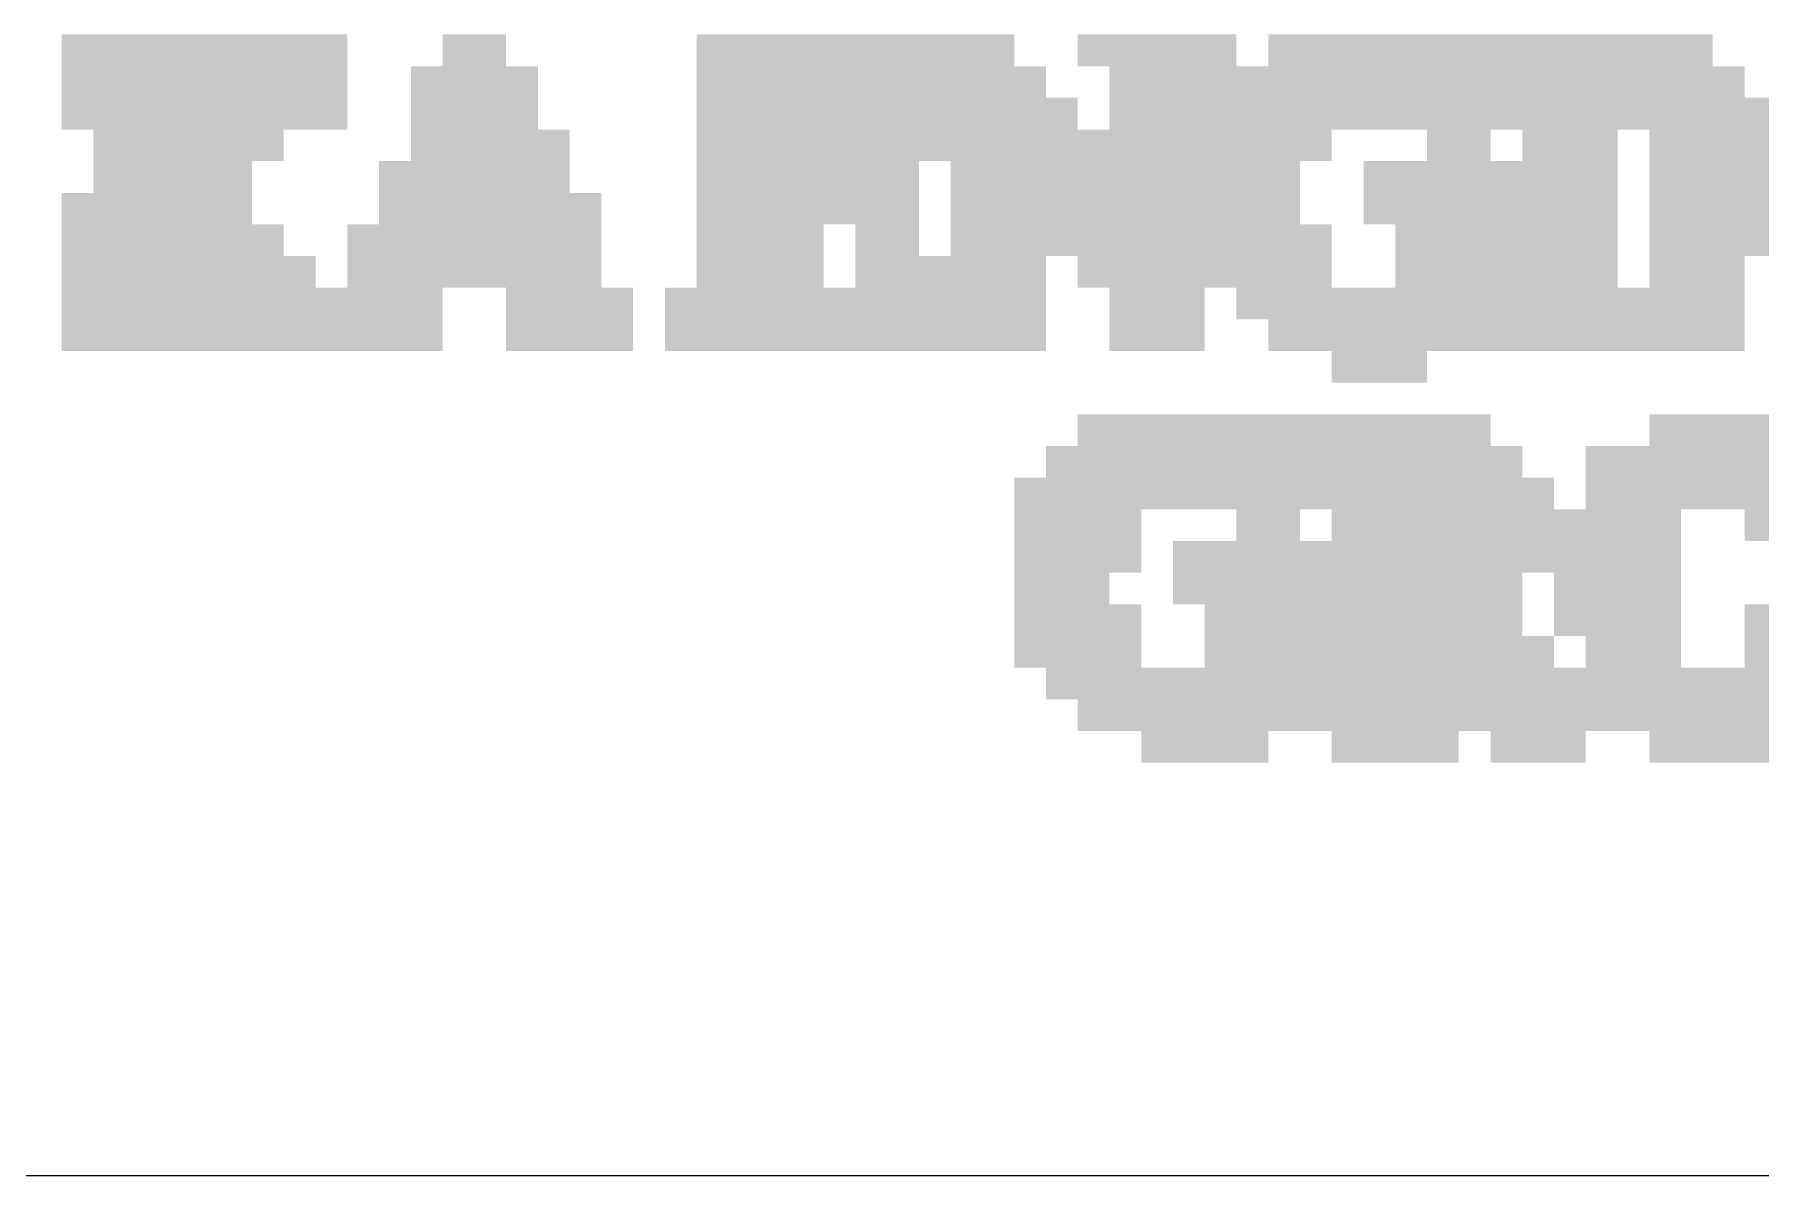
# Paper-space layout '01 Roof Support Layout' of a CAD drawing. Header units: millimetres. Extents: x 5 to 415, y 5 to 287.
# Drawn here: x 365.63 to 379.28, y 112.5 to 121.52 of the extents above; entities that cross this region are included whole.
import ezdxf

# ---------------------------------------------------------------- set-up
doc = ezdxf.new("R2010")
doc.units = ezdxf.units.MM
doc.layers.add('BRANDING', color=7, linetype='Continuous')
doc.layers.add('SHEET_GEOMETRY', color=7, linetype='Continuous')

# ---------------------------------------------------------------- blocks, each defined once
blk = doc.blocks.new('SHEET_01_ROOF')
at = {"layer": 'BRANDING', "color": 254}
for points in [[(365.842, 121.274), (366.093, 121.274), (365.842, 121.525), (366.093, 121.525)], [(366.344, 121.274), (366.847, 121.274), (366.344, 121.525), (366.847, 121.525)], [(367.098, 121.274), (367.852, 121.274), (367.098, 121.525), (367.852, 121.525)], [(368.857, 121.274), (369.359, 121.274), (368.857, 121.525), (369.359, 121.525)], [(370.867, 121.274), (371.118, 121.274), (370.867, 121.525), (371.118, 121.525)], [(371.369, 121.274), (373.128, 121.274), (371.369, 121.525), (373.128, 121.525)], [(374.133, 121.274), (374.385, 121.274), (374.133, 121.525), (374.385, 121.525)], [(374.636, 121.274), (374.887, 121.274), (374.636, 121.525), (374.887, 121.525)], [(376.395, 121.274), (376.897, 121.274), (376.395, 121.525), (376.897, 121.525)], [(377.149, 121.274), (377.4, 121.274), (377.149, 121.525), (377.4, 121.525)], [(377.651, 121.274), (378.154, 121.274), (377.651, 121.525), (378.154, 121.525)], [(378.405, 121.274), (378.656, 121.274), (378.405, 121.525), (378.656, 121.525)], [(366.847, 121.024), (367.098, 121.024), (366.847, 121.274), (367.098, 121.274)], [(367.852, 121.024), (368.103, 121.024), (367.852, 121.274), (368.103, 121.274)], [(373.38, 121.024), (373.631, 121.024), (373.38, 121.274), (373.631, 121.274)], [(374.887, 121.024), (375.39, 121.024), (374.887, 121.274), (375.39, 121.274)], [(376.897, 121.024), (377.4, 121.024), (376.897, 121.274), (377.4, 121.274)], [(367.6, 120.773), (367.852, 120.773), (367.6, 121.024), (367.852, 121.024)], [(368.606, 120.773), (368.857, 120.773), (368.606, 121.024), (368.857, 121.024)], [(369.359, 120.773), (369.611, 120.773), (369.359, 121.024), (369.611, 121.024)], [(371.621, 120.773), (372.123, 120.773), (371.621, 121.024), (372.123, 121.024)], [(372.626, 120.773), (372.877, 120.773), (372.626, 121.024), (372.877, 121.024)], [(374.133, 120.773), (374.385, 120.773), (374.133, 121.024), (374.385, 121.024)], [(374.887, 120.773), (375.138, 120.773), (374.887, 121.024), (375.138, 121.024)], [(375.892, 120.773), (376.144, 120.773), (375.892, 121.024), (376.144, 121.024)], [(376.395, 120.773), (376.646, 120.773), (376.395, 121.024), (376.646, 121.024)], [(367.349, 120.523), (367.6, 120.523), (367.349, 120.773), (367.6, 120.773)], [(371.621, 120.523), (371.872, 120.523), (371.621, 120.773), (371.872, 120.773)], [(372.375, 120.523), (372.626, 120.523), (372.375, 120.773), (372.626, 120.773)], [(374.636, 120.523), (374.887, 120.523), (374.636, 120.773), (374.887, 120.773)], [(375.641, 120.523), (375.892, 120.523), (375.641, 120.773), (375.892, 120.773)], [(376.646, 120.523), (377.149, 120.523), (376.646, 120.773), (377.149, 120.773)], [(377.902, 120.523), (378.154, 120.523), (377.902, 120.773), (378.154, 120.773)], [(367.098, 120.272), (367.349, 120.272), (367.098, 120.523), (367.349, 120.523)], [(369.611, 120.272), (369.862, 120.272), (369.611, 120.523), (369.862, 120.523)], [(372.375, 120.272), (372.626, 120.272), (372.375, 120.523), (372.626, 120.523)], [(374.133, 120.272), (374.385, 120.272), (374.133, 120.523), (374.385, 120.523)], [(376.144, 120.272), (376.395, 120.272), (376.144, 120.523), (376.395, 120.523)], [(377.902, 120.272), (378.154, 120.272), (377.902, 120.523), (378.154, 120.523)], [(367.098, 120.022), (367.349, 120.022), (367.098, 120.272), (367.349, 120.272)], [(372.375, 120.022), (372.626, 120.022), (372.375, 120.272), (372.626, 120.272)], [(373.38, 120.022), (373.631, 120.022), (373.38, 120.272), (373.631, 120.272)], [(377.149, 120.022), (377.4, 120.022), (377.149, 120.272), (377.4, 120.272)], [(377.902, 120.022), (378.154, 120.022), (377.902, 120.272), (378.154, 120.272)], [(378.907, 120.022), (379.159, 120.022), (378.907, 120.272), (379.159, 120.272)], [(367.349, 119.772), (367.6, 119.772), (367.349, 120.022), (367.6, 120.022)], [(369.862, 119.772), (370.113, 119.772), (369.862, 120.022), (370.113, 120.022)], [(370.867, 119.772), (371.118, 119.772), (370.867, 120.022), (371.118, 120.022)], [(372.123, 119.772), (372.626, 119.772), (372.123, 120.022), (372.626, 120.022)], [(373.631, 119.772), (373.882, 119.772), (373.631, 120.022), (373.882, 120.022)], [(374.636, 119.772), (374.887, 119.772), (374.636, 120.022), (374.887, 120.022)], [(377.902, 119.772), (378.154, 119.772), (377.902, 120.022), (378.154, 120.022)], [(379.159, 119.772), (379.41, 119.772), (379.159, 120.022), (379.41, 120.022)], [(366.595, 119.521), (366.847, 119.521), (366.595, 119.772), (366.847, 119.772)], [(367.6, 119.521), (367.852, 119.521), (367.6, 119.772), (367.852, 119.772)], [(368.103, 119.521), (368.354, 119.521), (368.103, 119.772), (368.354, 119.772)], [(369.862, 119.521), (370.113, 119.521), (369.862, 119.772), (370.113, 119.772)], [(370.867, 119.521), (371.118, 119.521), (370.867, 119.772), (371.118, 119.772)], [(372.123, 119.521), (372.375, 119.521), (372.123, 119.772), (372.375, 119.772)], [(372.626, 119.521), (372.877, 119.521), (372.626, 119.772), (372.877, 119.772)], [(373.882, 119.521), (374.133, 119.521), (373.882, 119.772), (374.133, 119.772)], [(374.636, 119.521), (375.138, 119.521), (374.636, 119.772), (375.138, 119.772)], [(375.641, 119.521), (375.892, 119.521), (375.641, 119.772), (375.892, 119.772)], [(377.902, 119.521), (378.154, 119.521), (377.902, 119.772), (378.154, 119.772)], [(365.842, 119.271), (366.093, 119.271), (365.842, 119.521), (366.093, 119.521)], [(368.606, 119.271), (368.857, 119.271), (368.606, 119.521), (368.857, 119.521)], [(370.113, 119.271), (370.364, 119.271), (370.113, 119.521), (370.364, 119.521)], [(373.38, 119.271), (373.631, 119.271), (373.38, 119.521), (373.631, 119.521)], [(374.636, 119.271), (374.887, 119.271), (374.636, 119.521), (374.887, 119.521)], [(378.907, 119.271), (379.159, 119.271), (378.907, 119.521), (379.159, 119.521)], [(365.842, 119.02), (366.093, 119.02), (365.842, 119.271), (366.093, 119.271)], [(368.606, 119.02), (368.857, 119.02), (368.606, 119.271), (368.857, 119.271)], [(369.359, 119.02), (369.611, 119.02), (369.359, 119.271), (369.611, 119.271)], [(370.113, 119.02), (370.364, 119.02), (370.113, 119.271), (370.364, 119.271)], [(372.626, 119.02), (372.877, 119.02), (372.626, 119.271), (372.877, 119.271)], [(373.38, 119.02), (373.631, 119.02), (373.38, 119.271), (373.631, 119.271)], [(374.636, 119.02), (374.887, 119.02), (374.636, 119.271), (374.887, 119.271)], [(375.39, 119.02), (375.641, 119.02), (375.39, 119.271), (375.641, 119.271)], [(378.907, 119.02), (379.159, 119.02), (378.907, 119.271), (379.159, 119.271)], [(374.133, 118.269), (374.385, 118.269), (374.133, 118.519), (374.385, 118.519)], [(374.887, 118.269), (375.138, 118.269), (374.887, 118.519), (375.138, 118.519)], [(375.892, 118.269), (376.897, 118.269), (375.892, 118.519), (376.897, 118.519)], [(378.405, 118.269), (378.656, 118.269), (378.405, 118.519), (378.656, 118.519)], [(379.159, 118.269), (379.41, 118.269), (379.159, 118.519), (379.41, 118.519)], [(373.631, 118.018), (373.882, 118.018), (373.631, 118.269), (373.882, 118.269)], [(375.39, 118.018), (375.892, 118.018), (375.39, 118.269), (375.892, 118.269)], [(377.149, 118.018), (377.4, 118.018), (377.149, 118.269), (377.4, 118.269)], [(374.385, 117.768), (374.636, 117.768), (374.385, 118.018), (374.636, 118.018)], [(374.887, 117.768), (375.138, 117.768), (374.887, 118.018), (375.138, 118.018)], [(377.4, 117.768), (377.651, 117.768), (377.4, 118.018), (377.651, 118.018)], [(378.656, 117.768), (379.159, 117.768), (378.656, 118.018), (379.159, 118.018)], [(373.38, 117.517), (373.631, 117.517), (373.38, 117.768), (373.631, 117.768)], [(374.133, 117.517), (374.385, 117.517), (374.133, 117.768), (374.385, 117.768)], [(375.138, 117.517), (375.39, 117.517), (375.138, 117.768), (375.39, 117.768)], [(376.395, 117.517), (376.646, 117.517), (376.395, 117.768), (376.646, 117.768)], [(377.651, 117.517), (377.902, 117.517), (377.651, 117.768), (377.902, 117.768)], [(377.4, 117.267), (377.902, 117.267), (377.4, 117.517), (377.902, 117.517)], [(378.405, 117.267), (378.656, 117.267), (378.405, 117.517), (378.656, 117.517)], [(375.641, 117.016), (375.892, 117.016), (375.641, 117.267), (375.892, 117.267)], [(377.651, 117.016), (377.902, 117.016), (377.651, 117.267), (377.902, 117.267)], [(377.651, 116.766), (377.902, 116.766), (377.651, 117.016), (377.902, 117.016)], [(374.133, 116.515), (374.385, 116.515), (374.133, 116.766), (374.385, 116.766)], [(376.395, 116.515), (376.897, 116.515), (376.395, 116.766), (376.897, 116.766)], [(378.405, 116.515), (378.656, 116.515), (378.405, 116.766), (378.656, 116.766)], [(379.159, 116.515), (379.41, 116.515), (379.159, 116.766), (379.41, 116.766)], [(373.631, 116.265), (373.882, 116.265), (373.631, 116.515), (373.882, 116.515)], [(374.636, 116.265), (374.887, 116.265), (374.636, 116.515), (374.887, 116.515)], [(375.641, 116.265), (375.892, 116.265), (375.641, 116.515), (375.892, 116.515)], [(377.902, 116.265), (378.154, 116.265), (377.902, 116.515), (378.154, 116.515)], [(378.656, 116.265), (379.159, 116.265), (378.656, 116.515), (379.159, 116.515)], [(373.882, 116.014), (374.133, 116.014), (373.882, 116.265), (374.133, 116.265)], [(375.39, 116.014), (375.892, 116.014), (375.39, 116.265), (375.892, 116.265)], [(378.154, 116.014), (378.405, 116.014), (378.154, 116.265), (378.405, 116.265)], [(374.636, 115.764), (374.887, 115.764), (374.636, 116.014), (374.887, 116.014)], [(378.656, 115.764), (379.41, 115.764), (378.656, 116.014), (379.41, 116.014)]]:
    blk.add_solid(points, dxfattribs=at)
at = {"layer": 'BRANDING', "color": 253}
for points in [[(366.093, 121.274), (366.344, 121.274), (366.093, 121.525), (366.344, 121.525)], [(371.118, 121.274), (371.369, 121.274), (371.118, 121.525), (371.369, 121.525)], [(374.385, 121.274), (374.636, 121.274), (374.385, 121.525), (374.636, 121.525)], [(375.641, 121.274), (376.395, 121.274), (375.641, 121.525), (376.395, 121.525)], [(377.4, 121.274), (377.651, 121.274), (377.4, 121.525), (377.651, 121.525)], [(378.154, 121.274), (378.405, 121.274), (378.154, 121.525), (378.405, 121.525)], [(365.842, 121.024), (366.093, 121.024), (365.842, 121.274), (366.093, 121.274)], [(368.857, 121.024), (369.108, 121.024), (368.857, 121.274), (369.108, 121.274)], [(370.867, 121.024), (371.118, 121.024), (370.867, 121.274), (371.118, 121.274)], [(372.375, 121.024), (372.626, 121.024), (372.375, 121.274), (372.626, 121.274)], [(374.133, 121.024), (374.385, 121.024), (374.133, 121.274), (374.385, 121.274)], [(378.656, 121.024), (378.907, 121.024), (378.656, 121.274), (378.907, 121.274)], [(366.595, 120.773), (367.098, 120.773), (366.595, 121.024), (367.098, 121.024)], [(372.123, 120.773), (372.626, 120.773), (372.123, 121.024), (372.626, 121.024)], [(372.877, 120.773), (373.128, 120.773), (372.877, 121.024), (373.128, 121.024)], [(374.636, 120.773), (374.887, 120.773), (374.636, 121.024), (374.887, 121.024)], [(376.897, 120.773), (377.149, 120.773), (376.897, 121.024), (377.149, 121.024)], [(377.902, 120.773), (378.154, 120.773), (377.902, 121.024), (378.154, 121.024)], [(378.907, 120.773), (379.159, 120.773), (378.907, 121.024), (379.159, 121.024)], [(366.093, 120.523), (366.344, 120.523), (366.093, 120.773), (366.344, 120.773)], [(368.606, 120.523), (368.857, 120.523), (368.606, 120.773), (368.857, 120.773)], [(369.359, 120.523), (369.611, 120.523), (369.359, 120.773), (369.611, 120.773)], [(372.123, 120.523), (372.375, 120.523), (372.123, 120.773), (372.375, 120.773)], [(372.877, 120.523), (373.128, 120.523), (372.877, 120.773), (373.128, 120.773)], [(373.631, 120.523), (373.882, 120.523), (373.631, 120.773), (373.882, 120.773)], [(374.887, 120.523), (375.138, 120.523), (374.887, 120.773), (375.138, 120.773)], [(378.405, 120.523), (378.656, 120.523), (378.405, 120.773), (378.656, 120.773)], [(379.159, 120.523), (379.41, 120.523), (379.159, 120.773), (379.41, 120.773)], [(366.093, 120.272), (366.344, 120.272), (366.093, 120.523), (366.344, 120.523)], [(372.877, 120.272), (373.128, 120.272), (372.877, 120.523), (373.128, 120.523)], [(373.882, 120.272), (374.133, 120.272), (373.882, 120.523), (374.133, 120.523)], [(374.636, 120.272), (375.138, 120.272), (374.636, 120.523), (375.138, 120.523)], [(375.39, 120.272), (375.641, 120.272), (375.39, 120.523), (375.641, 120.523)], [(376.395, 120.272), (377.149, 120.272), (376.395, 120.523), (377.149, 120.523)], [(378.405, 120.272), (378.656, 120.272), (378.405, 120.523), (378.656, 120.523)], [(368.354, 120.022), (368.606, 120.022), (368.354, 120.272), (368.606, 120.272)], [(369.611, 120.022), (369.862, 120.022), (369.611, 120.272), (369.862, 120.272)], [(372.877, 120.022), (373.128, 120.022), (372.877, 120.272), (373.128, 120.272)], [(374.133, 120.022), (374.385, 120.022), (374.133, 120.272), (374.385, 120.272)], [(374.636, 120.022), (374.887, 120.022), (374.636, 120.272), (374.887, 120.272)], [(375.39, 120.022), (375.641, 120.022), (375.39, 120.272), (375.641, 120.272)], [(378.405, 120.022), (378.907, 120.022), (378.405, 120.272), (378.907, 120.272)], [(372.877, 119.772), (373.128, 119.772), (372.877, 120.022), (373.128, 120.022)], [(374.887, 119.772), (375.138, 119.772), (374.887, 120.022), (375.138, 120.022)], [(375.39, 119.772), (375.641, 119.772), (375.39, 120.022), (375.641, 120.022)], [(376.395, 119.772), (376.646, 119.772), (376.395, 120.022), (376.646, 120.022)], [(376.897, 119.772), (377.149, 119.772), (376.897, 120.022), (377.149, 120.022)], [(378.656, 119.772), (378.907, 119.772), (378.656, 120.022), (378.907, 120.022)], [(366.847, 119.521), (367.098, 119.521), (366.847, 119.772), (367.098, 119.772)], [(368.606, 119.521), (368.857, 119.521), (368.606, 119.772), (368.857, 119.772)], [(369.359, 119.521), (369.611, 119.521), (369.359, 119.772), (369.611, 119.772)], [(372.375, 119.521), (372.626, 119.521), (372.375, 119.772), (372.626, 119.772)], [(376.395, 119.521), (376.646, 119.521), (376.395, 119.772), (376.646, 119.772)], [(376.897, 119.521), (377.149, 119.521), (376.897, 119.772), (377.149, 119.772)], [(378.656, 119.521), (378.907, 119.521), (378.656, 119.772), (378.907, 119.772)], [(366.595, 119.271), (366.847, 119.271), (366.595, 119.521), (366.847, 119.521)], [(367.852, 119.271), (368.103, 119.271), (367.852, 119.521), (368.103, 119.521)], [(369.359, 119.271), (369.611, 119.271), (369.359, 119.521), (369.611, 119.521)], [(370.867, 119.271), (371.118, 119.271), (370.867, 119.521), (371.118, 119.521)], [(372.626, 119.271), (372.877, 119.271), (372.626, 119.521), (372.877, 119.521)], [(374.133, 119.271), (374.385, 119.271), (374.133, 119.521), (374.385, 119.521)], [(375.138, 119.271), (375.39, 119.271), (375.138, 119.521), (375.39, 119.521)], [(375.892, 119.271), (376.395, 119.271), (375.892, 119.521), (376.395, 119.521)], [(376.897, 119.271), (377.4, 119.271), (376.897, 119.521), (377.4, 119.521)], [(377.902, 119.271), (378.405, 119.271), (377.902, 119.521), (378.405, 119.521)], [(366.093, 119.02), (366.344, 119.02), (366.093, 119.271), (366.344, 119.271)], [(366.595, 119.02), (366.847, 119.02), (366.595, 119.271), (366.847, 119.271)], [(367.098, 119.02), (367.349, 119.02), (367.098, 119.271), (367.349, 119.271)], [(367.852, 119.02), (368.606, 119.02), (367.852, 119.271), (368.606, 119.271)], [(370.867, 119.02), (371.118, 119.02), (370.867, 119.271), (371.118, 119.271)], [(372.375, 119.02), (372.626, 119.02), (372.375, 119.271), (372.626, 119.271)], [(372.877, 119.02), (373.128, 119.02), (372.877, 119.271), (373.128, 119.271)], [(374.385, 119.02), (374.636, 119.02), (374.385, 119.271), (374.636, 119.271)], [(376.646, 119.02), (376.897, 119.02), (376.646, 119.271), (376.897, 119.271)], [(377.149, 119.02), (377.4, 119.02), (377.149, 119.271), (377.4, 119.271)], [(377.902, 119.02), (378.405, 119.02), (377.902, 119.271), (378.405, 119.271)], [(374.385, 118.269), (374.887, 118.269), (374.385, 118.519), (374.887, 118.519)], [(378.656, 118.269), (379.159, 118.269), (378.656, 118.519), (379.159, 118.519)], [(378.154, 118.018), (378.405, 118.018), (378.154, 118.269), (378.405, 118.269)], [(375.39, 117.768), (375.641, 117.768), (375.39, 118.018), (375.641, 118.018)], [(376.395, 117.768), (376.897, 117.768), (376.395, 118.018), (376.897, 118.018)], [(377.902, 117.768), (378.154, 117.768), (377.902, 118.018), (378.154, 118.018)], [(379.159, 117.768), (379.41, 117.768), (379.159, 118.018), (379.41, 118.018)], [(375.39, 117.517), (375.641, 117.517), (375.39, 117.768), (375.641, 117.768)], [(377.4, 117.517), (377.651, 117.517), (377.4, 117.768), (377.651, 117.768)], [(378.405, 117.517), (378.656, 117.517), (378.405, 117.768), (378.656, 117.768)], [(373.38, 117.267), (373.631, 117.267), (373.38, 117.517), (373.631, 117.517)], [(374.887, 117.267), (375.641, 117.267), (374.887, 117.517), (375.641, 117.517)], [(376.395, 117.267), (376.897, 117.267), (376.395, 117.517), (376.897, 117.517)], [(373.38, 117.016), (373.631, 117.016), (373.38, 117.267), (373.631, 117.267)], [(373.882, 117.016), (374.133, 117.016), (373.882, 117.267), (374.133, 117.267)], [(377.149, 117.016), (377.4, 117.016), (377.149, 117.267), (377.4, 117.267)], [(373.38, 116.766), (373.631, 116.766), (373.38, 117.016), (373.631, 117.016)], [(373.882, 116.766), (374.133, 116.766), (373.882, 117.016), (374.133, 117.016)], [(374.887, 116.766), (375.138, 116.766), (374.887, 117.016), (375.138, 117.016)], [(375.39, 116.766), (375.641, 116.766), (375.39, 117.016), (375.641, 117.016)], [(376.395, 116.766), (376.646, 116.766), (376.395, 117.016), (376.646, 117.016)], [(374.887, 116.515), (375.138, 116.515), (374.887, 116.766), (375.138, 116.766)], [(375.39, 116.515), (375.641, 116.515), (375.39, 116.766), (375.641, 116.766)], [(374.385, 116.265), (374.636, 116.265), (374.385, 116.515), (374.636, 116.515)], [(375.39, 116.265), (375.641, 116.265), (375.39, 116.515), (375.641, 116.515)], [(376.395, 116.265), (376.646, 116.265), (376.395, 116.515), (376.646, 116.515)], [(376.897, 116.265), (377.149, 116.265), (376.897, 116.515), (377.149, 116.515)], [(377.4, 116.265), (377.651, 116.265), (377.4, 116.515), (377.651, 116.515)], [(377.651, 116.014), (377.902, 116.014), (377.651, 116.265), (377.902, 116.265)]]:
    blk.add_solid(points, dxfattribs=at)
at = {"layer": 'BRANDING', "color": 255}
for points in [[(366.847, 121.274), (367.098, 121.274), (366.847, 121.525), (367.098, 121.525)], [(367.852, 121.274), (368.103, 121.274), (367.852, 121.525), (368.103, 121.525)], [(373.128, 121.274), (373.38, 121.274), (373.128, 121.525), (373.38, 121.525)], [(373.882, 121.274), (374.133, 121.274), (373.882, 121.525), (374.133, 121.525)], [(374.887, 121.274), (375.138, 121.274), (374.887, 121.525), (375.138, 121.525)], [(375.39, 121.274), (375.641, 121.274), (375.39, 121.525), (375.641, 121.525)], [(376.897, 121.274), (377.149, 121.274), (376.897, 121.525), (377.149, 121.525)], [(378.656, 121.274), (378.907, 121.274), (378.656, 121.525), (378.907, 121.525)], [(368.606, 121.024), (368.857, 121.024), (368.606, 121.274), (368.857, 121.274)], [(369.359, 121.024), (369.611, 121.024), (369.359, 121.274), (369.611, 121.274)], [(378.907, 121.024), (379.159, 121.024), (378.907, 121.274), (379.159, 121.274)], [(365.842, 120.773), (366.093, 120.773), (365.842, 121.024), (366.093, 121.024)], [(367.852, 120.773), (368.103, 120.773), (367.852, 121.024), (368.103, 121.024)], [(370.867, 120.773), (371.118, 120.773), (370.867, 121.024), (371.118, 121.024)], [(373.631, 120.773), (373.882, 120.773), (373.631, 121.024), (373.882, 121.024)], [(376.144, 120.773), (376.395, 120.773), (376.144, 121.024), (376.395, 121.024)], [(377.149, 120.773), (377.4, 120.773), (377.149, 121.024), (377.4, 121.024)], [(378.154, 120.773), (378.405, 120.773), (378.154, 121.024), (378.405, 121.024)], [(379.159, 120.773), (379.41, 120.773), (379.159, 121.024), (379.41, 121.024)], [(369.611, 120.523), (369.862, 120.523), (369.611, 120.773), (369.862, 120.773)], [(370.867, 120.523), (371.118, 120.523), (370.867, 120.773), (371.118, 120.773)], [(371.872, 120.523), (372.123, 120.523), (371.872, 120.773), (372.123, 120.773)], [(372.626, 120.523), (372.877, 120.523), (372.626, 120.773), (372.877, 120.773)], [(373.882, 120.523), (374.385, 120.523), (373.882, 120.773), (374.385, 120.773)], [(368.354, 120.272), (368.606, 120.272), (368.354, 120.523), (368.606, 120.523)], [(370.867, 120.272), (371.118, 120.272), (370.867, 120.523), (371.118, 120.523)], [(377.149, 120.272), (377.4, 120.272), (377.149, 120.523), (377.4, 120.523)], [(365.842, 120.022), (366.093, 120.022), (365.842, 120.272), (366.093, 120.272)], [(369.862, 120.022), (370.113, 120.022), (369.862, 120.272), (370.113, 120.272)], [(370.867, 120.022), (371.118, 120.022), (370.867, 120.272), (371.118, 120.272)], [(376.144, 120.022), (376.395, 120.022), (376.144, 120.272), (376.395, 120.272)], [(365.842, 119.772), (366.093, 119.772), (365.842, 120.022), (366.093, 120.022)], [(368.103, 119.772), (368.354, 119.772), (368.103, 120.022), (368.354, 120.022)], [(371.621, 119.772), (371.872, 119.772), (371.621, 120.022), (371.872, 120.022)], [(373.38, 119.772), (373.631, 119.772), (373.38, 120.022), (373.631, 120.022)], [(375.641, 119.772), (375.892, 119.772), (375.641, 120.022), (375.892, 120.022)], [(377.149, 119.772), (377.4, 119.772), (377.149, 120.022), (377.4, 120.022)], [(378.907, 119.772), (379.159, 119.772), (378.907, 120.022), (379.159, 120.022)], [(365.842, 119.521), (366.093, 119.521), (365.842, 119.772), (366.093, 119.772)], [(368.857, 119.521), (369.359, 119.521), (368.857, 119.772), (369.359, 119.772)], [(371.621, 119.521), (371.872, 119.521), (371.621, 119.772), (371.872, 119.772)], [(373.38, 119.521), (373.631, 119.521), (373.38, 119.772), (373.631, 119.772)], [(377.149, 119.521), (377.4, 119.521), (377.149, 119.772), (377.4, 119.772)], [(378.907, 119.521), (379.159, 119.521), (378.907, 119.772), (379.159, 119.772)], [(366.847, 119.271), (367.098, 119.271), (366.847, 119.521), (367.098, 119.521)], [(370.616, 119.271), (370.867, 119.271), (370.616, 119.521), (370.867, 119.521)], [(366.847, 119.02), (367.098, 119.02), (366.847, 119.271), (367.098, 119.271)], [(370.616, 119.02), (370.867, 119.02), (370.616, 119.271), (370.867, 119.271)], [(374.133, 119.02), (374.385, 119.02), (374.133, 119.271), (374.385, 119.271)], [(376.897, 119.02), (377.149, 119.02), (376.897, 119.271), (377.149, 119.271)], [(375.892, 118.77), (376.646, 118.77), (375.892, 119.02), (376.646, 119.02)], [(373.882, 118.269), (374.133, 118.269), (373.882, 118.519), (374.133, 118.519)], [(375.138, 118.269), (375.892, 118.269), (375.138, 118.519), (375.892, 118.519)], [(376.897, 118.269), (377.149, 118.269), (376.897, 118.519), (377.149, 118.519)], [(377.902, 118.018), (378.154, 118.018), (377.902, 118.269), (378.154, 118.269)], [(373.38, 117.768), (373.631, 117.768), (373.38, 118.018), (373.631, 118.018)], [(374.636, 117.768), (374.887, 117.768), (374.636, 118.018), (374.887, 118.018)], [(375.641, 117.768), (375.892, 117.768), (375.641, 118.018), (375.892, 118.018)], [(376.646, 117.517), (376.897, 117.517), (376.646, 117.768), (376.897, 117.768)], [(379.159, 117.517), (379.41, 117.517), (379.159, 117.768), (379.41, 117.768)], [(374.133, 117.267), (374.385, 117.267), (374.133, 117.517), (374.385, 117.517)], [(374.636, 117.267), (374.887, 117.267), (374.636, 117.517), (374.887, 117.517)], [(375.641, 117.267), (375.892, 117.267), (375.641, 117.517), (375.892, 117.517)], [(374.636, 117.016), (374.887, 117.016), (374.636, 117.267), (374.887, 117.267)], [(378.405, 117.016), (378.656, 117.016), (378.405, 117.267), (378.656, 117.267)], [(374.133, 116.766), (374.385, 116.766), (374.133, 117.016), (374.385, 117.016)], [(375.641, 116.766), (375.892, 116.766), (375.641, 117.016), (375.892, 117.016)], [(377.149, 116.766), (377.4, 116.766), (377.149, 117.016), (377.4, 117.016)], [(378.405, 116.766), (378.656, 116.766), (378.405, 117.016), (378.656, 117.016)], [(379.159, 116.766), (379.41, 116.766), (379.159, 117.016), (379.41, 117.016)], [(373.38, 116.515), (373.631, 116.515), (373.38, 116.766), (373.631, 116.766)], [(375.641, 116.515), (375.892, 116.515), (375.641, 116.766), (375.892, 116.766)], [(377.4, 116.515), (377.651, 116.515), (377.4, 116.766), (377.651, 116.766)], [(376.646, 116.265), (376.897, 116.265), (376.646, 116.515), (376.897, 116.515)], [(377.651, 116.265), (377.902, 116.265), (377.651, 116.515), (377.902, 116.515)], [(376.646, 116.014), (377.149, 116.014), (376.646, 116.265), (377.149, 116.265)], [(377.902, 116.014), (378.154, 116.014), (377.902, 116.265), (378.154, 116.265)], [(374.385, 115.764), (374.636, 115.764), (374.385, 116.014), (374.636, 116.014)], [(374.887, 115.764), (375.39, 115.764), (374.887, 116.014), (375.39, 116.014)], [(375.892, 115.764), (376.897, 115.764), (375.892, 116.014), (376.897, 116.014)], [(377.149, 115.764), (377.902, 115.764), (377.149, 116.014), (377.902, 116.014)], [(378.405, 115.764), (378.656, 115.764), (378.405, 116.014), (378.656, 116.014)]]:
    blk.add_solid(points, dxfattribs=at)
at = {"layer": 'BRANDING', "color": 251}
for points in [[(366.093, 121.024), (366.595, 121.024), (366.093, 121.274), (366.595, 121.274)], [(367.349, 121.024), (367.852, 121.024), (367.349, 121.274), (367.852, 121.274)], [(371.118, 121.024), (372.375, 121.024), (371.118, 121.274), (372.375, 121.274)], [(372.877, 121.024), (373.128, 121.024), (372.877, 121.274), (373.128, 121.274)], [(374.385, 121.024), (374.636, 121.024), (374.385, 121.274), (374.636, 121.274)], [(375.641, 121.024), (376.646, 121.024), (375.641, 121.274), (376.646, 121.274)], [(377.4, 121.024), (377.902, 121.024), (377.4, 121.274), (377.902, 121.274)], [(366.344, 120.773), (366.595, 120.773), (366.344, 121.024), (366.595, 121.024)], [(367.098, 120.773), (367.349, 120.773), (367.098, 121.024), (367.349, 121.024)], [(369.108, 120.773), (369.359, 120.773), (369.108, 121.024), (369.359, 121.024)], [(373.128, 120.773), (373.38, 120.773), (373.128, 121.024), (373.38, 121.024)], [(375.39, 120.773), (375.641, 120.773), (375.39, 121.024), (375.641, 121.024)], [(376.646, 120.773), (376.897, 120.773), (376.646, 121.024), (376.897, 121.024)], [(377.651, 120.773), (377.902, 120.773), (377.651, 121.024), (377.902, 121.024)], [(378.656, 120.773), (378.907, 120.773), (378.656, 121.024), (378.907, 121.024)], [(366.344, 120.523), (366.595, 120.523), (366.344, 120.773), (366.595, 120.773)], [(368.857, 120.523), (369.359, 120.523), (368.857, 120.773), (369.359, 120.773)], [(373.128, 120.523), (373.631, 120.523), (373.128, 120.773), (373.631, 120.773)], [(377.651, 120.523), (377.902, 120.523), (377.651, 120.773), (377.902, 120.773)], [(378.656, 120.523), (379.159, 120.523), (378.656, 120.773), (379.159, 120.773)], [(366.344, 120.272), (366.847, 120.272), (366.344, 120.523), (366.847, 120.523)], [(371.369, 120.272), (371.621, 120.272), (371.369, 120.523), (371.621, 120.523)], [(373.631, 120.272), (373.882, 120.272), (373.631, 120.523), (373.882, 120.523)], [(375.138, 120.272), (375.39, 120.272), (375.138, 120.523), (375.39, 120.523)], [(377.651, 120.272), (377.902, 120.272), (377.651, 120.523), (377.902, 120.523)], [(379.159, 120.272), (379.41, 120.272), (379.159, 120.523), (379.41, 120.523)], [(366.344, 120.022), (366.847, 120.022), (366.344, 120.272), (366.847, 120.272)], [(368.606, 120.022), (368.857, 120.022), (368.606, 120.272), (368.857, 120.272)], [(369.359, 120.022), (369.611, 120.022), (369.359, 120.272), (369.611, 120.272)], [(375.138, 120.022), (375.39, 120.022), (375.138, 120.272), (375.39, 120.272)], [(376.646, 120.022), (376.897, 120.022), (376.646, 120.272), (376.897, 120.272)], [(377.651, 120.022), (377.902, 120.022), (377.651, 120.272), (377.902, 120.272)], [(366.344, 119.772), (366.595, 119.772), (366.344, 120.022), (366.595, 120.022)], [(366.847, 119.772), (367.098, 119.772), (366.847, 120.022), (367.098, 120.022)], [(368.606, 119.772), (368.857, 119.772), (368.606, 120.022), (368.857, 120.022)], [(369.359, 119.772), (369.611, 119.772), (369.359, 120.022), (369.611, 120.022)], [(376.646, 119.772), (376.897, 119.772), (376.646, 120.022), (376.897, 120.022)], [(377.651, 119.772), (377.902, 119.772), (377.651, 120.022), (377.902, 120.022)], [(366.344, 119.521), (366.595, 119.521), (366.344, 119.772), (366.595, 119.772)], [(367.098, 119.521), (367.349, 119.521), (367.098, 119.772), (367.349, 119.772)], [(368.354, 119.521), (368.606, 119.521), (368.354, 119.772), (368.606, 119.772)], [(374.133, 119.521), (374.636, 119.521), (374.133, 119.772), (374.636, 119.772)], [(375.138, 119.521), (375.39, 119.521), (375.138, 119.772), (375.39, 119.772)], [(376.646, 119.521), (376.897, 119.521), (376.646, 119.772), (376.897, 119.772)], [(377.651, 119.521), (377.902, 119.521), (377.651, 119.772), (377.902, 119.772)], [(366.093, 119.271), (366.595, 119.271), (366.093, 119.521), (366.595, 119.521)], [(367.349, 119.271), (367.6, 119.271), (367.349, 119.521), (367.6, 119.521)], [(368.354, 119.271), (368.606, 119.271), (368.354, 119.521), (368.606, 119.521)], [(369.611, 119.271), (369.862, 119.271), (369.611, 119.521), (369.862, 119.521)], [(371.118, 119.271), (371.621, 119.271), (371.118, 119.521), (371.621, 119.521)], [(372.123, 119.271), (372.626, 119.271), (372.123, 119.521), (372.626, 119.521)], [(372.877, 119.271), (373.128, 119.271), (372.877, 119.521), (373.128, 119.521)], [(374.385, 119.271), (374.636, 119.271), (374.385, 119.521), (374.636, 119.521)], [(375.39, 119.271), (375.641, 119.271), (375.39, 119.521), (375.641, 119.521)], [(376.395, 119.271), (376.897, 119.271), (376.395, 119.521), (376.897, 119.521)], [(377.4, 119.271), (377.902, 119.271), (377.4, 119.521), (377.902, 119.521)], [(378.405, 119.271), (378.656, 119.271), (378.405, 119.521), (378.656, 119.521)], [(374.133, 118.018), (375.138, 118.018), (374.133, 118.269), (375.138, 118.269)], [(375.892, 118.018), (376.897, 118.018), (375.892, 118.269), (376.897, 118.269)], [(378.405, 118.018), (379.41, 118.018), (378.405, 118.269), (379.41, 118.269)], [(373.882, 117.768), (374.133, 117.768), (373.882, 118.018), (374.133, 118.018)], [(376.144, 117.768), (376.395, 117.768), (376.144, 118.018), (376.395, 118.018)], [(376.897, 117.768), (377.149, 117.768), (376.897, 118.018), (377.149, 118.018)], [(378.154, 117.768), (378.656, 117.768), (378.154, 118.018), (378.656, 118.018)], [(373.631, 117.517), (374.133, 117.517), (373.631, 117.768), (374.133, 117.768)], [(376.144, 117.517), (376.395, 117.517), (376.144, 117.768), (376.395, 117.768)], [(377.149, 117.517), (377.4, 117.517), (377.149, 117.768), (377.4, 117.768)], [(377.902, 117.517), (378.405, 117.517), (377.902, 117.768), (378.405, 117.768)], [(373.631, 117.267), (373.882, 117.267), (373.631, 117.517), (373.882, 117.517)], [(376.144, 117.267), (376.395, 117.267), (376.144, 117.517), (376.395, 117.517)], [(376.897, 117.267), (377.4, 117.267), (376.897, 117.517), (377.4, 117.517)], [(377.902, 117.267), (378.405, 117.267), (377.902, 117.517), (378.405, 117.517)], [(373.631, 117.016), (373.882, 117.016), (373.631, 117.267), (373.882, 117.267)], [(375.138, 117.016), (375.39, 117.016), (375.138, 117.267), (375.39, 117.267)], [(376.144, 117.016), (377.149, 117.016), (376.144, 117.267), (377.149, 117.267)], [(377.902, 117.016), (378.154, 117.016), (377.902, 117.267), (378.154, 117.267)], [(373.631, 116.766), (373.882, 116.766), (373.631, 117.016), (373.882, 117.016)], [(377.902, 116.766), (378.154, 116.766), (377.902, 117.016), (378.154, 117.016)], [(373.631, 116.515), (373.882, 116.515), (373.631, 116.766), (373.882, 116.766)], [(376.897, 116.515), (377.149, 116.515), (376.897, 116.766), (377.149, 116.766)], [(373.882, 116.265), (374.133, 116.265), (373.882, 116.515), (374.133, 116.515)], [(375.138, 116.265), (375.39, 116.265), (375.138, 116.515), (375.39, 116.515)], [(376.144, 116.265), (376.395, 116.265), (376.144, 116.515), (376.395, 116.515)], [(377.149, 116.265), (377.4, 116.265), (377.149, 116.515), (377.4, 116.515)], [(378.154, 116.265), (378.405, 116.265), (378.154, 116.515), (378.405, 116.515)], [(374.385, 116.014), (374.636, 116.014), (374.385, 116.265), (374.636, 116.265)], [(374.887, 116.014), (375.138, 116.014), (374.887, 116.265), (375.138, 116.265)], [(376.144, 116.014), (376.395, 116.014), (376.144, 116.265), (376.395, 116.265)], [(377.4, 116.014), (377.651, 116.014), (377.4, 116.265), (377.651, 116.265)], [(378.656, 116.014), (379.41, 116.014), (378.656, 116.265), (379.41, 116.265)]]:
    blk.add_solid(points, dxfattribs=at)
at = {"layer": 'BRANDING', "color": 8}
for points in [[(366.595, 121.024), (366.847, 121.024), (366.595, 121.274), (366.847, 121.274)], [(367.098, 121.024), (367.349, 121.024), (367.098, 121.274), (367.349, 121.274)], [(369.108, 121.024), (369.359, 121.024), (369.108, 121.274), (369.359, 121.274)], [(372.626, 121.024), (372.877, 121.024), (372.626, 121.274), (372.877, 121.274)], [(373.128, 121.024), (373.38, 121.024), (373.128, 121.274), (373.38, 121.274)], [(374.636, 121.024), (374.887, 121.024), (374.636, 121.274), (374.887, 121.274)], [(375.39, 121.024), (375.641, 121.024), (375.39, 121.274), (375.641, 121.274)], [(376.646, 121.024), (376.897, 121.024), (376.646, 121.274), (376.897, 121.274)], [(377.902, 121.024), (378.656, 121.024), (377.902, 121.274), (378.656, 121.274)], [(366.093, 120.773), (366.344, 120.773), (366.093, 121.024), (366.344, 121.024)], [(367.349, 120.773), (367.6, 120.773), (367.349, 121.024), (367.6, 121.024)], [(368.857, 120.773), (369.108, 120.773), (368.857, 121.024), (369.108, 121.024)], [(371.118, 120.773), (371.621, 120.773), (371.118, 121.024), (371.621, 121.024)], [(373.38, 120.773), (373.631, 120.773), (373.38, 121.024), (373.631, 121.024)], [(374.385, 120.773), (374.636, 120.773), (374.385, 121.024), (374.636, 121.024)], [(375.138, 120.773), (375.39, 120.773), (375.138, 121.024), (375.39, 121.024)], [(375.641, 120.773), (375.892, 120.773), (375.641, 121.024), (375.892, 121.024)], [(377.4, 120.773), (377.651, 120.773), (377.4, 121.024), (377.651, 121.024)], [(378.405, 120.773), (378.656, 120.773), (378.405, 121.024), (378.656, 121.024)], [(366.595, 120.523), (367.349, 120.523), (366.595, 120.773), (367.349, 120.773)], [(371.118, 120.523), (371.621, 120.523), (371.118, 120.773), (371.621, 120.773)], [(374.385, 120.523), (374.636, 120.523), (374.385, 120.773), (374.636, 120.773)], [(375.138, 120.523), (375.641, 120.523), (375.138, 120.773), (375.641, 120.773)], [(377.4, 120.523), (377.651, 120.523), (377.4, 120.773), (377.651, 120.773)], [(366.847, 120.272), (367.098, 120.272), (366.847, 120.523), (367.098, 120.523)], [(368.606, 120.272), (369.611, 120.272), (368.606, 120.523), (369.611, 120.523)], [(371.118, 120.272), (371.369, 120.272), (371.118, 120.523), (371.369, 120.523)], [(371.621, 120.272), (372.375, 120.272), (371.621, 120.523), (372.375, 120.523)], [(373.128, 120.272), (373.631, 120.272), (373.128, 120.523), (373.631, 120.523)], [(374.385, 120.272), (374.636, 120.272), (374.385, 120.523), (374.636, 120.523)], [(377.4, 120.272), (377.651, 120.272), (377.4, 120.523), (377.651, 120.523)], [(378.656, 120.272), (379.159, 120.272), (378.656, 120.523), (379.159, 120.523)], [(366.093, 120.022), (366.344, 120.022), (366.093, 120.272), (366.344, 120.272)], [(366.847, 120.022), (367.098, 120.022), (366.847, 120.272), (367.098, 120.272)], [(368.857, 120.022), (369.359, 120.022), (368.857, 120.272), (369.359, 120.272)], [(371.118, 120.022), (372.375, 120.022), (371.118, 120.272), (372.375, 120.272)], [(373.128, 120.022), (373.38, 120.022), (373.128, 120.272), (373.38, 120.272)], [(373.631, 120.022), (374.133, 120.022), (373.631, 120.272), (374.133, 120.272)], [(374.385, 120.022), (374.636, 120.022), (374.385, 120.272), (374.636, 120.272)], [(374.887, 120.022), (375.138, 120.022), (374.887, 120.272), (375.138, 120.272)], [(376.395, 120.022), (376.646, 120.022), (376.395, 120.272), (376.646, 120.272)], [(376.897, 120.022), (377.149, 120.022), (376.897, 120.272), (377.149, 120.272)], [(377.4, 120.022), (377.651, 120.022), (377.4, 120.272), (377.651, 120.272)], [(379.159, 120.022), (379.661, 120.022), (379.159, 120.272), (379.661, 120.272)], [(366.093, 119.772), (366.344, 119.772), (366.093, 120.022), (366.344, 120.022)], [(366.595, 119.772), (366.847, 119.772), (366.595, 120.022), (366.847, 120.022)], [(367.098, 119.772), (367.349, 119.772), (367.098, 120.022), (367.349, 120.022)], [(368.354, 119.772), (368.606, 119.772), (368.354, 120.022), (368.606, 120.022)], [(368.857, 119.772), (369.359, 119.772), (368.857, 120.022), (369.359, 120.022)], [(369.611, 119.772), (369.862, 119.772), (369.611, 120.022), (369.862, 120.022)], [(371.118, 119.772), (371.621, 119.772), (371.118, 120.022), (371.621, 120.022)], [(373.128, 119.772), (373.38, 119.772), (373.128, 120.022), (373.38, 120.022)], [(373.882, 119.772), (374.636, 119.772), (373.882, 120.022), (374.636, 120.022)], [(375.138, 119.772), (375.39, 119.772), (375.138, 120.022), (375.39, 120.022)], [(377.4, 119.772), (377.651, 119.772), (377.4, 120.022), (377.651, 120.022)], [(378.405, 119.772), (378.656, 119.772), (378.405, 120.022), (378.656, 120.022)], [(366.093, 119.521), (366.344, 119.521), (366.093, 119.772), (366.344, 119.772)], [(367.349, 119.521), (367.6, 119.521), (367.349, 119.772), (367.6, 119.772)], [(369.611, 119.521), (369.862, 119.521), (369.611, 119.772), (369.862, 119.772)], [(371.118, 119.521), (371.621, 119.521), (371.118, 119.772), (371.621, 119.772)], [(372.877, 119.521), (373.38, 119.521), (372.877, 119.772), (373.38, 119.772)], [(375.39, 119.521), (375.641, 119.521), (375.39, 119.772), (375.641, 119.772)], [(377.4, 119.521), (377.651, 119.521), (377.4, 119.772), (377.651, 119.772)], [(378.405, 119.521), (378.656, 119.521), (378.405, 119.772), (378.656, 119.772)], [(367.098, 119.271), (367.349, 119.271), (367.098, 119.521), (367.349, 119.521)], [(367.6, 119.271), (367.852, 119.271), (367.6, 119.521), (367.852, 119.521)], [(368.103, 119.271), (368.354, 119.271), (368.103, 119.521), (368.354, 119.521)], [(369.862, 119.271), (370.113, 119.271), (369.862, 119.521), (370.113, 119.521)], [(371.621, 119.271), (372.123, 119.271), (371.621, 119.521), (372.123, 119.521)], [(373.128, 119.271), (373.38, 119.271), (373.128, 119.521), (373.38, 119.521)], [(375.641, 119.271), (375.892, 119.271), (375.641, 119.521), (375.892, 119.521)], [(378.656, 119.271), (378.907, 119.271), (378.656, 119.521), (378.907, 119.521)], [(366.344, 119.02), (366.595, 119.02), (366.344, 119.271), (366.595, 119.271)], [(367.349, 119.02), (367.852, 119.02), (367.349, 119.271), (367.852, 119.271)], [(369.611, 119.02), (370.113, 119.02), (369.611, 119.271), (370.113, 119.271)], [(371.118, 119.02), (372.375, 119.02), (371.118, 119.271), (372.375, 119.271)], [(373.128, 119.02), (373.38, 119.02), (373.128, 119.271), (373.38, 119.271)], [(375.641, 119.02), (376.646, 119.02), (375.641, 119.271), (376.646, 119.271)], [(377.4, 119.02), (377.902, 119.02), (377.4, 119.271), (377.902, 119.271)], [(378.405, 119.02), (378.907, 119.02), (378.405, 119.271), (378.907, 119.271)], [(373.882, 118.018), (374.133, 118.018), (373.882, 118.269), (374.133, 118.269)], [(375.138, 118.018), (375.39, 118.018), (375.138, 118.269), (375.39, 118.269)], [(376.897, 118.018), (377.149, 118.018), (376.897, 118.269), (377.149, 118.269)], [(373.631, 117.768), (373.882, 117.768), (373.631, 118.018), (373.882, 118.018)], [(374.133, 117.768), (374.385, 117.768), (374.133, 118.018), (374.385, 118.018)], [(375.138, 117.768), (375.39, 117.768), (375.138, 118.018), (375.39, 118.018)], [(375.892, 117.768), (376.144, 117.768), (375.892, 118.018), (376.144, 118.018)], [(377.149, 117.768), (377.4, 117.768), (377.149, 118.018), (377.4, 118.018)], [(375.892, 117.517), (376.144, 117.517), (375.892, 117.768), (376.144, 117.768)], [(376.897, 117.517), (377.149, 117.517), (376.897, 117.768), (377.149, 117.768)], [(373.882, 117.267), (374.133, 117.267), (373.882, 117.517), (374.133, 117.517)], [(375.892, 117.267), (376.144, 117.267), (375.892, 117.517), (376.144, 117.517)], [(374.887, 117.016), (375.138, 117.016), (374.887, 117.267), (375.138, 117.267)], [(375.39, 117.016), (375.641, 117.016), (375.39, 117.267), (375.641, 117.267)], [(375.892, 117.016), (376.144, 117.016), (375.892, 117.267), (376.144, 117.267)], [(378.154, 117.016), (378.405, 117.016), (378.154, 117.267), (378.405, 117.267)], [(375.138, 116.766), (375.39, 116.766), (375.138, 117.016), (375.39, 117.016)], [(375.892, 116.766), (376.395, 116.766), (375.892, 117.016), (376.395, 117.016)], [(376.646, 116.766), (377.149, 116.766), (376.646, 117.016), (377.149, 117.016)], [(378.154, 116.766), (378.405, 116.766), (378.154, 117.016), (378.405, 117.016)], [(373.882, 116.515), (374.133, 116.515), (373.882, 116.766), (374.133, 116.766)], [(375.138, 116.515), (375.39, 116.515), (375.138, 116.766), (375.39, 116.766)], [(375.892, 116.515), (376.395, 116.515), (375.892, 116.766), (376.395, 116.766)], [(377.149, 116.515), (377.4, 116.515), (377.149, 116.766), (377.4, 116.766)], [(377.902, 116.515), (378.405, 116.515), (377.902, 116.766), (378.405, 116.766)], [(374.133, 116.265), (374.385, 116.265), (374.133, 116.515), (374.385, 116.515)], [(374.887, 116.265), (375.138, 116.265), (374.887, 116.515), (375.138, 116.515)], [(375.892, 116.265), (376.144, 116.265), (375.892, 116.515), (376.144, 116.515)], [(378.405, 116.265), (378.656, 116.265), (378.405, 116.515), (378.656, 116.515)], [(379.159, 116.265), (379.41, 116.265), (379.159, 116.515), (379.41, 116.515)], [(374.133, 116.014), (374.385, 116.014), (374.133, 116.265), (374.385, 116.265)], [(374.636, 116.014), (374.887, 116.014), (374.636, 116.265), (374.887, 116.265)], [(375.138, 116.014), (375.39, 116.014), (375.138, 116.265), (375.39, 116.265)], [(375.892, 116.014), (376.144, 116.014), (375.892, 116.265), (376.144, 116.265)], [(376.395, 116.014), (376.646, 116.014), (376.395, 116.265), (376.646, 116.265)], [(377.149, 116.014), (377.4, 116.014), (377.149, 116.265), (377.4, 116.265)], [(378.405, 116.014), (378.656, 116.014), (378.405, 116.265), (378.656, 116.265)]]:
    blk.add_solid(points, dxfattribs=at)
at = {"layer": 'SHEET_GEOMETRY', "lineweight": 15}
blk.add_line((342.194, 112.497), (414.514, 112.497), dxfattribs=at)

psp = doc.layouts.new('01 Roof Support Layout')

# ---------------------------------------------------------------- block references
psp.add_blockref('SHEET_01_ROOF', (0, 0))

doc.saveas('drawing.dxf')
